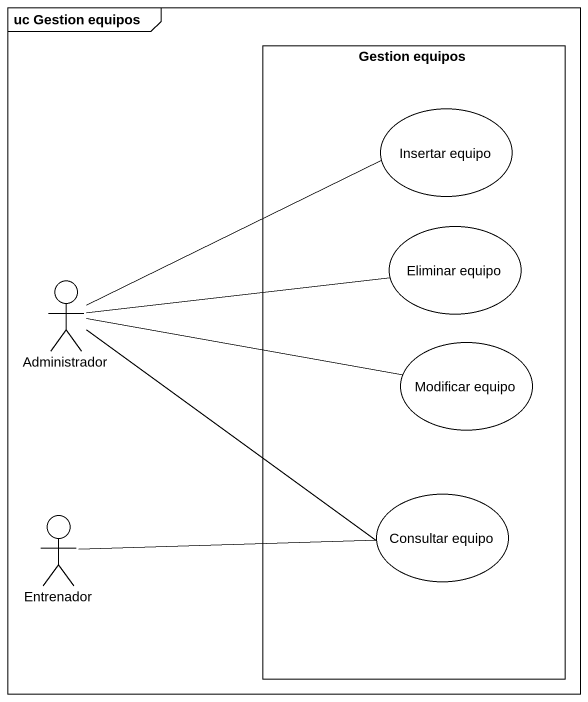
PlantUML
@startuml
mainframe uc Gestion equipos
rectangle "Gestion equipos" as Gestion_equipos {
  usecase "Insertar equipo" as Insertar_equipo
  usecase "Eliminar equipo" as Eliminar_equipo
  usecase "Modificar equipo" as Modificar_equipo
  usecase "Consultar equipo" as Consultar_equipo
}
actor Administrador
actor Entrenador
Administrador -right- Insertar_equipo
Administrador -right- Eliminar_equipo
Administrador -right- Modificar_equipo
Administrador -right- Consultar_equipo
Entrenador -right- Consultar_equipo
@enduml
